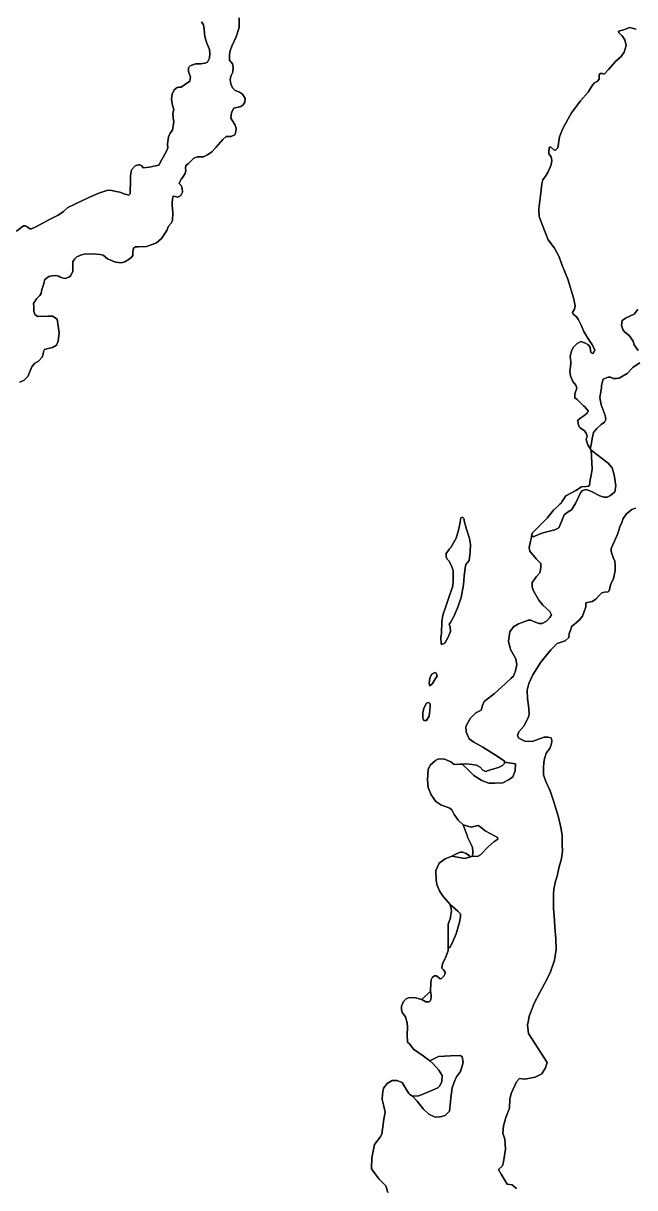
# Model space of a CAD drawing. Header units: inches. Extents: x 288635 to 1232953, y 676945 to 1655780.
# Drawn here: x 391863 to 425495, y 1004372 to 1068405 of the extents above; entities that cross this region are included whole.
import ezdxf

# ---------------------------------------------------------------- set-up
doc = ezdxf.new("R2010")
doc.units = ezdxf.units.IN
doc.header["$MEASUREMENT"] = 0
doc.layers.add('Images', color=7, linetype='Continuous')
picture_1 = doc.add_image_def('image11.jpg', size_in_pixel=(2580, 3737))

msp = doc.modelspace()

# ---------------------------------------------------------------- linework, layer by layer
at = {"color": 1}
for points in [[(401667.4768, 1068483.7308), (401784.317, 1068316.0904), (401814.7971, 1068072.25), (401850.3572, 1067660.7691), (401951.9574, 1067305.1684), (402104.3577, 1066964.8077), (402119.5977, 1066746.3673), (402109.4377, 1066482.2068), (401992.5975, 1066268.8464), (401845.2772, 1066207.8862), (401631.9167, 1066177.4062), (401332.1961, 1066182.4862), (401047.7156, 1066065.6459), (400946.1154, 1065969.1258), (400946.1154, 1065745.6053), (401068.0356, 1065440.8047), (401022.3155, 1065227.4443), (400737.8349, 1065019.1639), (400554.9546, 1064887.0836), (400417.7943, 1064892.1636), (400331.4341, 1064882.0036), (400168.8738, 1064739.7633), (400052.0336, 1064516.2429), (400011.3935, 1064241.9223), (400077.4336, 1063876.1616), (400138.3937, 1063672.9612), (400082.5136, 1063459.6007), (400112.9937, 1063195.4402), (400143.4738, 1063002.3998), (400107.9137, 1062763.6393), (400077.4336, 1062529.9589), (399935.1933, 1062357.2385), (399858.9932, 1062159.1181), (399803.1131, 1061757.7973), (399813.2731, 1061554.5969), (399716.7529, 1061341.2365), (399477.9924, 1060919.5957), (399310.3521, 1060599.555), (399142.7118, 1060558.9149), (398802.3511, 1060497.9548), (398456.9104, 1060457.3147), (398365.4702, 1060589.395), (398279.11, 1060614.795), (398202.9099, 1060624.9551), (398009.8695, 1060563.9949), (397821.9091, 1060340.4745), (397755.869, 1060025.5139), (397766.029, 1059598.793), (397740.6289, 1059243.1923), (397749.7586, 1059024.0814), (397669.5088, 1058953.6317), (397420.5883, 1059024.7519), (397181.8278, 1059121.2721), (396963.3874, 1059161.9121), (396739.8669, 1059207.6322), (396511.2665, 1059222.8723), (396013.4255, 1059060.3119), (395469.8644, 1058816.4715), (394316.7021, 1058283.0704), (394067.7816, 1058049.3899), (393773.141, 1057851.2695), (393300.7001, 1057612.509), (392873.9792, 1057373.7486), (392548.8586, 1057206.1082), (392310.0981, 1057104.508), (392238.9779, 1057104.508), (392066.2576, 1057211.1882), (391995.1375, 1057267.0684), (391883.3772, 1057272.1484), (391492.2165, 1056967.3478)], [(391492.2165, 1056967.3478), (391883.3772, 1057272.1484), (391995.1375, 1057267.0684), (392066.2576, 1057211.1882), (392238.9779, 1057104.508), (392310.0981, 1057104.508), (392548.8586, 1057206.1082), (392873.9792, 1057373.7486), (393300.7001, 1057612.509), (393773.141, 1057851.2695), (394067.7816, 1058049.3899), (394316.7021, 1058283.0704), (395469.8644, 1058816.4715), (396013.4255, 1059060.3119), (396511.2665, 1059222.8723), (396739.8669, 1059207.6322), (396963.3874, 1059161.9121), (397181.8278, 1059121.2721), (397420.5883, 1059024.7519), (397669.5088, 1058953.6317), (397749.7586, 1059024.0814), (397740.6289, 1059243.1923), (397766.029, 1059598.793), (397755.869, 1060025.5139), (397821.9091, 1060340.4745), (398009.8695, 1060563.9949), (398202.9099, 1060624.9551), (398279.11, 1060614.795), (398365.4702, 1060589.395), (398456.9104, 1060457.3147), (398802.3511, 1060497.9548), (399142.7118, 1060558.9149), (399310.3521, 1060599.555), (399477.9924, 1060919.5957), (399716.7529, 1061341.2365), (399813.2731, 1061554.5969), (399803.1131, 1061757.7973), (399858.9932, 1062159.1181), (399935.1933, 1062357.2385), (400077.4336, 1062529.9589), (400107.9137, 1062763.6393), (400143.4738, 1063002.3998), (400112.9937, 1063195.4402), (400082.5136, 1063459.6007), (400138.3937, 1063672.9612), (400077.4336, 1063876.1616), (400011.3935, 1064241.9223), (400052.0336, 1064516.2429), (400168.8738, 1064739.7633), (400331.4341, 1064882.0036), (400417.7943, 1064892.1636), (400554.9546, 1064887.0836), (400737.8349, 1065019.1639), (401022.3155, 1065227.4443), (401068.0356, 1065440.8047), (400946.1154, 1065745.6053), (400946.1154, 1065969.1258), (401047.7156, 1066065.6459), (401332.1961, 1066182.4862), (401631.9167, 1066177.4062), (401845.2772, 1066207.8862), (401992.5975, 1066268.8464), (402109.4377, 1066482.2068), (402119.5977, 1066746.3673), (402104.3577, 1066964.8077), (401951.9574, 1067305.1684), (401850.3572, 1067660.7691), (401814.7971, 1068072.25), (401784.317, 1068316.0904), (401667.4768, 1068483.7308)], [(391680.0448, 1048662.8027), (391908.6452, 1048784.723), (392119.4656, 1048976.07), (392212.5992, 1049208.9038), (392331.1327, 1049509.4711), (392504.6997, 1049721.1382), (392690.9668, 1049831.205), (392906.8672, 1050051.3388), (392957.6673, 1050216.4391), (392978.834, 1050364.6061), (393029.6341, 1050470.4397), (393165.1011, 1050495.8397), (393478.3684, 1050584.7399), (393698.5021, 1050711.7401), (393783.169, 1050923.4072), (393829.7357, 1051384.8415), (393787.4023, 1051770.0756), (393728.1355, 1052142.6097), (393469.9017, 1052299.2433), (393249.7679, 1052307.71), (392654.3484, 1052278.6058), (392512.1081, 1052370.046), (392451.148, 1052563.0863), (392451.148, 1052812.0068), (392430.8279, 1053005.0472), (392583.2282, 1053253.9677), (392766.1086, 1053431.7681), (392847.3888, 1053548.6083), (392867.7088, 1053665.4485), (392882.9488, 1053767.0488), (392969.309, 1054015.9692), (393050.5892, 1054310.6098), (393263.9496, 1054473.1702), (393431.5899, 1054518.8903), (393634.7903, 1054539.2103), (393812.5907, 1054498.5702), (393893.8709, 1054452.8501), (394005.6311, 1054402.05), (394163.1114, 1054371.57), (394361.2318, 1054437.6101), (394472.992, 1054534.1303), (394584.7522, 1054777.9708), (394594.9123, 1055082.7714), (394594.9123, 1055301.2118), (394696.5125, 1055448.5321), (394808.2727, 1055560.2923), (395067.3532, 1055677.1326), (395214.6735, 1055712.6926), (395707.4345, 1055722.8527), (396088.4352, 1055687.2926), (396256.0756, 1055656.8125), (396494.8361, 1055458.6921), (396941.877, 1055265.6517), (397241.5976, 1055230.0917), (397449.878, 1055280.8918), (397678.4784, 1055433.2921), (397830.8787, 1055555.2123), (397886.7588, 1055636.4925), (397886.7588, 1055814.2928), (397932.4789, 1056037.8133), (398039.1591, 1056114.0134), (398181.3994, 1056114.0134), (398643.6804, 1056139.4135), (398948.481, 1056246.0937), (399197.4015, 1056327.3739), (399456.482, 1056571.2144), (399619.0423, 1056784.5748), (399756.2026, 1057013.1752), (399852.7228, 1057241.7757), (399994.9631, 1057419.5761), (400076.2432, 1057556.7363), (400086.4032, 1057998.6972), (400061.0032, 1058400.018), (400061.0032, 1058557.4983), (400081.3232, 1058867.379), (400152.4434, 1058902.939), (400365.8038, 1058841.9789), (400533.4441, 1058933.4191), (400614.7243, 1059111.2194), (400604.5643, 1059339.8199), (400553.7642, 1059476.9802), (400442.004, 1059593.8204), (400477.564, 1059695.4206), (400538.5241, 1059827.5009), (400640.1243, 1059949.4211), (400767.1246, 1060147.5415), (400797.6047, 1060305.0218), (400782.3646, 1060426.9421), (400812.8447, 1060589.5024), (400942.7712, 1060698.2567), (400981.4375, 1060738.4102), (401250.6781, 1060982.2507), (401443.7185, 1061068.6109), (401784.0791, 1061068.6109), (401997.4396, 1061180.3711), (402231.12, 1061327.6914), (402459.7205, 1061571.5319), (402840.7212, 1062013.4927), (403018.5216, 1062186.2131), (403292.8422, 1062181.1331), (403490.9625, 1062267.4933), (403562.0827, 1062430.0536), (403567.1627, 1062638.334), (403506.2026, 1062846.6144), (403369.0423, 1063039.6548), (403287.7621, 1063186.9751), (403318.2422, 1063501.9357), (403440.1624, 1063735.6162), (403831.3232, 1063821.9764), (403953.2435, 1063913.4165), (404054.8437, 1064070.8969), (404075.1637, 1064263.9372), (403927.8434, 1064502.6977), (403760.2031, 1064609.3779), (403516.3626, 1064705.8981), (403369.0423, 1064858.2984), (403282.6821, 1065071.6589), (403247.1221, 1065295.1793), (403277.6021, 1065498.3797), (403384.2823, 1065711.7401), (403409.6824, 1065996.2207), (403363.9623, 1066168.9411), (403211.562, 1066382.3015), (403201.402, 1066468.6617), (403206.482, 1066682.0221), (403242.0421, 1066885.2225), (403333.4822, 1067139.223), (403567.1627, 1067662.464), (403729.723, 1068170.4651), (403739.883, 1068698.7861)], [(403739.883, 1068698.7861), (403729.723, 1068170.4651), (403567.1627, 1067662.464), (403333.4822, 1067139.223), (403242.0421, 1066885.2225), (403206.482, 1066682.0221), (403201.402, 1066468.6617), (403211.562, 1066382.3015), (403363.9623, 1066168.9411), (403409.6824, 1065996.2207), (403384.2823, 1065711.7401), (403277.6021, 1065498.3797), (403247.1221, 1065295.1793), (403282.6821, 1065071.6589), (403369.0423, 1064858.2984), (403516.3626, 1064705.8981), (403760.2031, 1064609.3779), (403927.8434, 1064502.6977), (404075.1637, 1064263.9372), (404054.8437, 1064070.8969), (403953.2435, 1063913.4165), (403831.3232, 1063821.9764), (403440.1624, 1063735.6162), (403318.2422, 1063501.9357), (403287.7621, 1063186.9751), (403369.0423, 1063039.6548), (403506.2026, 1062846.6144), (403567.1627, 1062638.334), (403562.0827, 1062430.0536), (403490.9625, 1062267.4933), (403292.8422, 1062181.1331), (403018.5216, 1062186.2131), (402840.7212, 1062013.4927), (402459.7205, 1061571.5319), (402231.12, 1061327.6914), (401997.4396, 1061180.3711), (401784.0791, 1061068.6109), (401443.7185, 1061068.6109), (401250.6781, 1060982.2507), (400981.4375, 1060738.4102), (400942.7712, 1060698.2567), (400812.8447, 1060589.5024), (400782.3646, 1060426.9421), (400797.6047, 1060305.0218), (400767.1246, 1060147.5415), (400640.1243, 1059949.4211), (400538.5241, 1059827.5009), (400477.564, 1059695.4206), (400442.004, 1059593.8204), (400553.7642, 1059476.9802), (400604.5643, 1059339.8199), (400614.7243, 1059111.2194), (400533.4441, 1058933.4191), (400365.8038, 1058841.9789), (400152.4434, 1058902.939), (400081.3232, 1058867.379), (400061.0032, 1058557.4983), (400061.0032, 1058400.018), (400086.4032, 1057998.6972), (400076.2432, 1057556.7363), (399994.9631, 1057419.5761), (399852.7228, 1057241.7757), (399756.2026, 1057013.1752), (399619.0423, 1056784.5748), (399456.482, 1056571.2144), (399197.4015, 1056327.3739), (398948.481, 1056246.0937), (398643.6804, 1056139.4135), (398181.3994, 1056114.0134), (398039.1591, 1056114.0134), (397932.4789, 1056037.8133), (397886.7588, 1055814.2928), (397886.7588, 1055636.4925), (397830.8787, 1055555.2123), (397678.4784, 1055433.2921), (397449.878, 1055280.8918), (397241.5976, 1055230.0917), (396941.877, 1055265.6517), (396494.8361, 1055458.6921), (396256.0756, 1055656.8125), (396088.4352, 1055687.2926), (395707.4345, 1055722.8527), (395214.6735, 1055712.6926), (395067.3532, 1055677.1326), (394808.2727, 1055560.2923), (394696.5125, 1055448.5321), (394594.9123, 1055301.2118), (394594.9123, 1055082.7714), (394584.7522, 1054777.9708), (394472.992, 1054534.1303), (394361.2318, 1054437.6101), (394163.1114, 1054371.57), (394005.6311, 1054402.05), (393893.8709, 1054452.8501), (393812.5907, 1054498.5702), (393634.7903, 1054539.2103), (393431.5899, 1054518.8903), (393263.9496, 1054473.1702), (393050.5892, 1054310.6098), (392969.309, 1054015.9692), (392882.9488, 1053767.0488), (392867.7088, 1053665.4485), (392847.3888, 1053548.6083), (392766.1086, 1053431.7681), (392583.2282, 1053253.9677), (392430.8279, 1053005.0472), (392451.148, 1052812.0068), (392451.148, 1052563.0863), (392512.1081, 1052370.046), (392654.3484, 1052278.6058), (393249.7679, 1052307.71), (393469.9017, 1052299.2433), (393728.1355, 1052142.6097), (393787.4023, 1051770.0756), (393829.7357, 1051384.8415), (393783.169, 1050923.4072), (393698.5021, 1050711.7401), (393478.3684, 1050584.7399), (393165.1011, 1050495.8397), (393029.6341, 1050470.4397), (392978.834, 1050364.6061), (392957.6673, 1050216.4391), (392906.8672, 1050051.3388), (392690.9668, 1049831.205), (392504.6997, 1049721.1382), (392331.1327, 1049509.4711), (392212.5992, 1049208.9038), (392119.4656, 1048976.07), (391908.6452, 1048784.723), (391680.0448, 1048662.8027)], [(425568.1504, 1068086.5653), (425203.0247, 1068165.9404), (424896.1074, 1068044.2318), (424599.7735, 1067970.1484), (424626.2319, 1067874.8982), (424811.4406, 1067710.8562), (424943.7325, 1067499.1891), (425028.3994, 1067186.9801), (424906.6908, 1066811.271), (424747.9405, 1066583.7289), (424462.1899, 1066324.4367), (424049.4391, 1065864.0608), (423816.6053, 1065599.477), (423721.3551, 1065652.3937), (423599.6465, 1065647.1021), (423536.1464, 1065578.3102), (423536.1464, 1065329.6014), (423430.3128, 1065202.6012), (423287.4375, 1065123.226), (423171.0206, 1064996.2258), (423049.3121, 1064805.7254), (422927.6035, 1064625.8083), (422504.2693, 1064145.324), (422015.3183, 1063472.2227), (421539.0674, 1062627.671), (421361.267, 1062170.4701), (421272.3669, 1061560.8689), (421145.3666, 1061433.8686), (421050.1164, 1061440.2186), (420865.966, 1061611.669), (420783.4159, 1061579.9189), (420777.0659, 1061344.9684), (420777.0659, 1061224.3182), (420904.0661, 1061059.2179), (420929.4662, 1060868.7175), (420897.7161, 1060621.067), (420719.9157, 1060201.9662), (420592.9155, 1060005.1158), (420434.1652, 1059789.2153), (420383.3651, 1059573.3149), (420338.915, 1059078.0139), (420224.6148, 1058195.3621), (420243.6648, 1057776.2613), (420396.0651, 1057338.1104), (420726.2658, 1056506.2588), (421081.8665, 1056036.3578), (421335.867, 1055553.7569), (421494.6173, 1055141.006), (421818.4679, 1054328.2044), (422135.9686, 1053305.8524), (422218.5187, 1052861.3515), (422186.7687, 1052677.2011), (422066.1184, 1052505.7508), (422110.5685, 1052416.8506), (422288.3689, 1052270.8003), (422383.6191, 1052137.45), (422555.0694, 1051800.8994), (422694.7697, 1051464.3487), (422872.5701, 1051140.498), (423132.9206, 1050759.4973), (423298.0209, 1050454.6967), (423209.1207, 1050245.1462), (423094.8205, 1050283.2463), (423069.4204, 1050391.1965), (423050.3704, 1050594.3969), (422910.6701, 1050746.7973), (422783.6699, 1050810.2974), (422536.0194, 1050899.1976), (422332.819, 1050791.2473), (422135.9686, 1050600.747), (422021.6683, 1050391.1965), (421945.4682, 1050080.0459), (421977.2183, 1049781.5953), (421977.2183, 1049673.6451), (421932.7682, 1049260.8943), (421958.1682, 1049013.2438), (422097.8685, 1048702.0932), (422250.2688, 1048498.8928), (422307.4189, 1048346.4925), (422205.8187, 1048028.9918), (422205.8187, 1047800.3914), (422320.1189, 1047717.8412), (422672.7805, 1047368.867), (422740.0734, 1047336.3017), (422930.5738, 1047098.1762), (422877.657, 1046971.176), (422692.4483, 1046823.009), (422523.1146, 1046711.8838), (422374.9477, 1046574.3002), (422385.531, 1046378.5081), (422433.1561, 1046219.7578), (422496.6563, 1046150.966), (422740.0734, 1045992.2157), (422840.6153, 1045822.882), (422872.3653, 1045664.1317), (422830.0319, 1045558.2982), (422861.782, 1045362.5061), (422918.7413, 1045232.3135), (423044.1413, 1045030.7586), (423105.1991, 1044939.1719), (423152.8242, 1043886.1282), (423118.7522, 1043674.8811), (423099.9075, 1043558.0442), (423077.5937, 1043456.3923), (423046.582, 1043292.6319), (423033.3012, 1043179.7447), (423009.949, 1042981.2513), (422957.0322, 1042949.5013), (422829.7066, 1042937.9263), (422570.7397, 1042907.1679), (422253.8506, 1042714.0083), (422025.697, 1042584.3756), (421713.488, 1042420.3336), (421490.1964, 1042085.3961), (421448.9042, 1042023.4578), (421397.9858, 1041974.4978), (421209.2561, 1041793.027), (421036.1533, 1041626.582), (420738.0978, 1041260.7866), (420686.9026, 1041197.9561), (420584.8923, 1041102.0359), (420396.0803, 1040924.4962), (420214.0574, 1040739.7051), (419856.1093, 1040361.8711), (419822.5904, 1040185.8969), (419813.7759, 1040139.6207), (419771.4425, 1039922.6619), (419686.7756, 1039583.9946), (419723.8174, 1039372.3275), (420078.3598, 1038954.285), (420321.7769, 1038705.5761), (420327.0686, 1038478.034), (420284.7352, 1038186.9918), (420094.2348, 1037980.6163), (419856.1093, 1037657.824), (419861.401, 1037393.2402), (419951.3595, 1037155.1147), (420215.9434, 1036684.1554), (420438.1938, 1036414.2799), (420819.1946, 1036065.0292), (420919.7364, 1035879.8205), (420824.4862, 1035736.9452), (420639.2775, 1035535.8615), (420395.8604, 1035403.5695), (420242.4018, 1035403.5695), (420025.443, 1035467.0697), (419782.0258, 1035578.1949), (419628.5672, 1035578.1949), (419512.1503, 1035525.2781), (419104.6911, 1035371.8195), (418829.5239, 1035218.3608), (418628.4402, 1034932.6102), (418554.3567, 1034424.6092), (418670.7736, 1033969.525), (418961.8159, 1033450.9406), (419004.1493, 1033138.7317), (418940.6491, 1032800.0643), (418834.8156, 1032509.0221), (418686.6486, 1032376.7301), (418395.6064, 1032090.9796), (418173.3559, 1031905.7709), (417787.0635, 1031540.6451), (417220.854, 1031101.4359), (417120.3122, 1030884.4772), (417056.812, 1030625.185), (416755.1864, 1030482.3097), (416448.2692, 1030175.3924), (416210.1437, 1029736.1832), (416231.3104, 1029450.4326), (416395.3524, 1029064.1402), (416649.3529, 1028873.6398), (417141.4789, 1028593.1809), (417935.2305, 1028095.7632), (418337.3979, 1027825.8877), (418337.3979, 1027774.0531), (418337.3979, 1027704.1791), (418226.2727, 1027598.3456), (417993.4389, 1027471.3453), (417617.7298, 1027376.0951), (417289.6458, 1027259.6782), (417146.7706, 1027333.7617), (416993.3119, 1027497.8037), (416797.5199, 1027608.9289), (416548.811, 1027651.2624), (416199.5603, 1027677.7207), (416052.2528, 1027667.5616), (415892.6431, 1027656.554), (415564.5591, 1027640.679), (415384.642, 1027783.5543), (415003.6413, 1027952.888), (414659.6823, 1027931.7212), (414532.682, 1027873.5128), (414236.3481, 1027608.9289), (414135.8062, 1027365.5118), (414088.1811, 1026794.0106), (414130.5145, 1026381.2598), (414294.5565, 1025979.0923), (414559.1404, 1025619.2583), (414829.0159, 1025423.4662), (415321.1419, 1025238.2575), (415426.9755, 1025158.8824), (415559.2674, 1024889.0068), (415792.1012, 1024587.3812), (416067.2684, 1024322.7974), (416270.6232, 1023739.847), (416305.3939, 1023640.171), (416511.5658, 1023207.6142), (416575.2694, 1023073.9615), (416587.6456, 1022859.4399), (416591.1444, 1022798.7943), (416569.9777, 1022603.0023), (416464.1442, 1022565.9605), (416400.6441, 1022629.4606), (416226.0187, 1022756.4609), (416014.3516, 1022819.961), (415903.2264, 1022819.961), (415770.9345, 1022772.3359), (415622.7675, 1022687.6691), (415429.381, 1022608.4727), (415067.1414, 1022460.127), (414733.7657, 1022222.0015), (414553.8487, 1021809.2507), (414569.7237, 1021311.833), (414617.3488, 1021041.9575), (414749.6408, 1020697.9984), (414897.8077, 1020454.5813), (415347.6003, 1019946.5803), (415411.1004, 1019597.3296), (415365.7334, 1019275.2236), (415358.1836, 1019221.6205), (415225.8917, 1018856.4948), (415226.4373, 1018457.4291), (415231.1834, 1017978.0763), (415232.2186, 1017869.38), (415235.524, 1017522.3177), (415236.4751, 1017422.4502), (415130.6415, 1017099.6579), (414913.6828, 1016676.3237), (414892.5161, 1016448.7816), (414977.1829, 1016348.2397), (415067.1414, 1016226.5312), (415072.4331, 1016157.7394), (414987.7662, 1016009.5724), (414866.0577, 1015882.5721), (414786.6825, 1015861.4054), (414590.8904, 1016020.1558), (414490.3486, 1016014.8641), (414379.2234, 1015946.0723), (414305.1399, 1015808.4887), (414278.6815, 1015617.9883), (414268.0981, 1015173.4874), (413786.5555, 1014713.1115), (413432.0131, 1014808.3617), (413103.9291, 1014840.1117), (412918.7204, 1014766.0282), (412781.1368, 1014607.2779), (412670.0116, 1014353.2774), (412675.3033, 1014173.3604), (412701.7617, 1014004.0267), (412886.9704, 1013765.9012), (412976.9289, 1013443.1089), (412998.0956, 1013199.6918), (412987.5122, 1012760.4826), (412998.0956, 1012384.7735), (413130.3875, 1012257.7732), (413326.1796, 1011993.1894), (413865.9307, 1011628.0636), (414216.1724, 1011348.5438), (414416.2651, 1011188.8544), (414723.1824, 1010829.0204), (414903.0994, 1010537.9781), (414887.2244, 1010215.1858), (414781.3908, 1009982.352), (414664.9739, 1009860.6434), (414246.9314, 1009675.4347), (413611.9302, 1009432.0176), (413278.5545, 1009410.8509), (413130.3875, 1009495.5177), (413061.5957, 1009548.4345), (412924.0121, 1009797.1433), (412701.7617, 1010162.269), (412416.0111, 1010268.1026), (412156.7189, 1010268.1026), (411876.26, 1010104.0606), (411685.7596, 1009850.0601), (411616.9678, 1009511.3927), (411606.3845, 1009230.9338), (411696.343, 1008849.9331), (411770.4265, 1008532.4324), (411687.5235, 1008139.0844), (411581.69, 1007313.5828), (411486.4398, 1007144.2491), (411179.5225, 1006752.665), (411041.8158, 1006006.1968), (411014.9934, 1005402.6916), (411417.3302, 1004852.8313), (411806.2558, 1004477.317), (411913.5456, 1004101.8026)], [(425781.5271, 1049725.6623), (425417.4597, 1049497.0618), (425078.7924, 1049141.4611), (424646.9571, 1048884.631), (424498.7564, 1048875.9133), (424315.6851, 1048867.1956), (424167.4844, 1048945.6547), (424028.0015, 1048936.9371), (423756.6528, 1048834.2174), (423708.4503, 1048627.471), (423660.8253, 1048495.179), (423660.8253, 1048362.8871), (423613.2002, 1048050.6782), (423570.8667, 1047828.4277), (423644.9502, 1047426.2602), (423861.909, 1046833.5924), (423904.2424, 1046616.6336), (423835.4506, 1046463.175), (423655.5336, 1046341.4664), (423406.8247, 1046129.7993), (423232.1994, 1045907.5489), (423158.1159, 1045568.8815), (423094.6158, 1045203.7558), (423044.1413, 1045030.7586), (422918.7413, 1045232.3135), (422861.782, 1045362.5061), (422830.0319, 1045558.2982), (422872.3653, 1045664.1317), (422840.6153, 1045822.882), (422740.0734, 1045992.2157), (422496.6563, 1046150.966), (422433.1561, 1046219.7578), (422385.531, 1046378.5081), (422374.9477, 1046574.3002), (422523.1146, 1046711.8838), (422692.4483, 1046823.009), (422877.657, 1046971.176), (422930.5738, 1047098.1762), (422740.0734, 1047336.3017), (422672.7805, 1047368.867), (422320.1189, 1047717.8412), (422205.8187, 1047800.3914), (422205.8187, 1048028.9918), (422307.4189, 1048346.4925), (422250.2688, 1048498.8928), (422097.8685, 1048702.0932), (421958.1682, 1049013.2438), (421932.7682, 1049260.8943), (421977.2183, 1049673.6451), (421977.2183, 1049781.5953), (421945.4682, 1050080.0459), (422021.6683, 1050391.1965), (422135.9686, 1050600.747), (422332.819, 1050791.2473), (422536.0194, 1050899.1976), (422783.6699, 1050810.2974), (422910.6701, 1050746.7973), (423050.3704, 1050594.3969), (423069.4204, 1050391.1965), (423094.8205, 1050283.2463), (423209.1207, 1050245.1462), (423298.0209, 1050454.6967), (423132.9206, 1050759.4973), (422872.5701, 1051140.498), (422694.7697, 1051464.3487), (422555.0694, 1051800.8994), (422383.6191, 1052137.45), (422288.3689, 1052270.8003), (422110.5685, 1052416.8506), (422066.1184, 1052505.7508), (422186.7687, 1052677.2011), (422218.5187, 1052861.3515), (422135.9686, 1053305.8524), (421818.4679, 1054328.2044), (421494.6173, 1055141.006), (421335.867, 1055553.7569), (421081.8665, 1056036.3578), (420726.2658, 1056506.2588), (420396.0651, 1057338.1104), (420243.6648, 1057776.2613), (420224.6148, 1058195.3621), (420338.915, 1059078.0139), (420383.3651, 1059573.3149), (420434.1652, 1059789.2153), (420592.9155, 1060005.1158), (420719.9157, 1060201.9662), (420897.7161, 1060621.067), (420929.4662, 1060868.7175), (420904.0661, 1061059.2179), (420777.0659, 1061224.3182), (420777.0659, 1061344.9684), (420783.4159, 1061579.9189), (420865.966, 1061611.669), (421050.1164, 1061440.2186), (421145.3666, 1061433.8686), (421272.3669, 1061560.8689), (421361.267, 1062170.4701), (421539.0674, 1062627.671), (422015.3183, 1063472.2227), (422504.2693, 1064145.324), (422927.6035, 1064625.8083), (423049.3121, 1064805.7254), (423171.0206, 1064996.2258), (423287.4375, 1065123.226), (423430.3128, 1065202.6012), (423536.1464, 1065329.6014), (423536.1464, 1065578.3102), (423599.6465, 1065647.1021), (423721.3551, 1065652.3937), (423816.6053, 1065599.477), (424049.4391, 1065864.0608), (424462.1899, 1066324.4367), (424747.9405, 1066583.7289), (424906.6908, 1066811.271), (425028.3994, 1067186.9801), (424943.7325, 1067499.1891), (424811.4406, 1067710.8562), (424626.2319, 1067874.8982), (424599.7735, 1067970.1484), (424896.1074, 1068044.2318), (425203.0247, 1068165.9404), (425568.1504, 1068086.5653)], [(425662.9935, 1052663.6015), (425459.7931, 1052401.1343), (425019.5256, 1052214.8673), (424799.3918, 1052062.467), (424765.5251, 1051808.4665), (424833.2585, 1051562.9326), (424934.8587, 1051435.9324), (425188.8592, 1051241.1987), (425400.5263, 1050919.4647), (425468.2598, 1050716.2643), (425688.3936, 1050402.997)], [(425688.3936, 1050402.997), (425468.2598, 1050716.2643), (425400.5263, 1050919.4647), (425188.8592, 1051241.1987), (424934.8587, 1051435.9324), (424833.2585, 1051562.9326), (424765.5251, 1051808.4665), (424799.3918, 1052062.467), (425019.5256, 1052214.8673), (425459.7931, 1052401.1343), (425662.9935, 1052663.6015)], [(411913.5456, 1004101.8026), (411806.2558, 1004477.317), (411417.3302, 1004852.8313), (411014.9934, 1005402.6916), (411041.8158, 1006006.1968), (411179.5225, 1006752.665), (411486.4398, 1007144.2491), (411581.69, 1007313.5828), (411687.5235, 1008139.0844), (411770.4265, 1008532.4324), (411696.343, 1008849.9331), (411606.3845, 1009230.9338), (411616.9678, 1009511.3927), (411685.7596, 1009850.0601), (411876.26, 1010104.0606), (412156.7189, 1010268.1026), (412416.0111, 1010268.1026), (412701.7617, 1010162.269), (412924.0121, 1009797.1433), (413061.5957, 1009548.4345), (413130.3875, 1009495.5177), (413278.5545, 1009410.8509), (413530.8925, 1009124.2139), (413861.0932, 1008702.5731), (414176.0538, 1008418.0925), (414486.4582, 1008277.7728), (414546.8946, 1008250.4522), (414761.0634, 1008269.3495), (414892.3353, 1008280.9323), (415059.9756, 1008352.0524), (415313.9761, 1008585.7329), (415362.3588, 1009093.2784), (415374.9362, 1009307.0943), (415446.0564, 1009855.7354), (415562.8966, 1010175.776), (415694.9769, 1010465.3366), (415913.4173, 1010759.9772), (416060.7376, 1011252.7382), (416004.8575, 1011572.7788), (415908.3373, 1011643.899), (415359.6962, 1011623.5789), (414699.2949, 1011588.0189), (414216.1724, 1011348.5438), (413865.9307, 1011628.0636), (413326.1796, 1011993.1894), (413130.3875, 1012257.7732), (412998.0956, 1012384.7735), (412987.5122, 1012760.4826), (412998.0956, 1013199.6918), (412976.9289, 1013443.1089), (412886.9704, 1013765.9012), (412701.7617, 1014004.0267), (412675.3033, 1014173.3604), (412670.0116, 1014353.2774), (412781.1368, 1014607.2779), (412918.7204, 1014766.0282), (413103.9291, 1014840.1117), (413432.0131, 1014808.3617), (413786.5555, 1014713.1115), (414003.3335, 1014590.3049), (414186.2138, 1014595.3849), (414267.494, 1014661.425), (414297.9741, 1014808.7453), (414297.9741, 1014961.1456), (414268.0981, 1015173.4874), (414278.6815, 1015617.9883), (414305.1399, 1015808.4887), (414379.2234, 1015946.0723), (414490.3486, 1016014.8641), (414590.8904, 1016020.1558), (414786.6825, 1015861.4054), (414866.0577, 1015882.5721), (414987.7662, 1016009.5724), (415072.4331, 1016157.7394), (415067.1414, 1016226.5312), (414977.1829, 1016348.2397), (414892.5161, 1016448.7816), (414913.6828, 1016676.3237), (415130.6415, 1017099.6579), (415236.4751, 1017422.4502), (415235.524, 1017522.3177), (415361.2202, 1017627.897), (415496.6871, 1017915.7642), (415674.4875, 1018339.0984), (415860.7545, 1018982.5663), (415920.0213, 1019261.9669), (415918.9314, 1019307.745), (415915.788, 1019439.7672), (415760.4346, 1019578.3396), (415347.6003, 1019946.5803), (414897.8077, 1020454.5813), (414749.6408, 1020697.9984), (414617.3488, 1021041.9575), (414569.7237, 1021311.833), (414553.8487, 1021809.2507), (414733.7657, 1022222.0015), (415067.1414, 1022460.127), (415429.381, 1022608.4727), (416149.5743, 1022484.9158), (416464.1442, 1022565.9605), (416569.9777, 1022603.0023), (416840.4556, 1022591.596), (417008.096, 1022677.9562), (417434.8168, 1023119.9171), (417749.7775, 1023389.1576), (417958.0579, 1023536.4779), (417952.9779, 1023638.0781), (417546.5771, 1023846.3586), (417272.2565, 1023988.5988), (417053.8161, 1024186.7192), (416881.0957, 1024283.2394), (416500.095, 1024207.0393), (416067.2684, 1024322.7974), (415792.1012, 1024587.3812), (415559.2674, 1024889.0068), (415426.9755, 1025158.8824), (415321.1419, 1025238.2575), (414829.0159, 1025423.4662), (414559.1404, 1025619.2583), (414294.5565, 1025979.0923), (414130.5145, 1026381.2598), (414088.1811, 1026794.0106), (414135.8062, 1027365.5118), (414236.3481, 1027608.9289), (414532.682, 1027873.5128), (414659.6823, 1027931.7212), (415003.6413, 1027952.888), (415384.642, 1027783.5543), (415564.5591, 1027640.679), (415892.6431, 1027656.554), (416052.2528, 1027667.5616), (416073.3741, 1027592.0194), (416255.4078, 1027418.4524), (416644.8753, 1027041.6849), (417076.6761, 1026766.5177), (417478.8436, 1026622.5841), (417809.0443, 1026609.8841), (418249.3118, 1026639.5175), (418583.7458, 1026817.3178), (418791.1795, 1026969.7181), (418922.4131, 1027291.4521), (418943.5799, 1027680.9196), (418337.3979, 1027774.0531), (418337.3979, 1027825.8877), (417935.2305, 1028095.7632), (417141.4789, 1028593.1809), (416649.3529, 1028873.6398), (416395.3524, 1029064.1402), (416231.3104, 1029450.4326), (416210.1437, 1029736.1832), (416448.2692, 1030175.3924), (416755.1864, 1030482.3097), (417056.812, 1030625.185), (417120.3122, 1030884.4772), (417220.854, 1031101.4359), (417787.0635, 1031540.6451), (418173.3559, 1031905.7709), (418395.6064, 1032090.9796), (418686.6486, 1032376.7301), (418834.8156, 1032509.0221), (418940.6491, 1032800.0643), (419004.1493, 1033138.7317), (418961.8159, 1033450.9406), (418670.7736, 1033969.525), (418554.3567, 1034424.6092), (418628.4402, 1034932.6102), (418829.5239, 1035218.3608), (419104.6911, 1035371.8195), (419512.1503, 1035525.2781), (419628.5672, 1035578.1949), (419782.0258, 1035578.1949), (420025.443, 1035467.0697), (420242.4018, 1035403.5695), (420395.8604, 1035403.5695), (420639.2775, 1035535.8615), (420824.4862, 1035736.9452), (420919.7364, 1035879.8205), (420819.1946, 1036065.0292), (420438.1938, 1036414.2799), (420215.9434, 1036684.1554), (419951.3595, 1037155.1147), (419861.401, 1037393.2402), (419856.1093, 1037657.824), (420094.2348, 1037980.6163), (420284.7352, 1038186.9918), (420327.0686, 1038478.034), (420321.7769, 1038705.5761), (420078.3598, 1038954.285), (419723.8174, 1039372.3275), (419686.7756, 1039583.9946), (419771.4425, 1039922.6619), (419813.7759, 1040139.6207), (419822.5904, 1040185.8969), (419971.4352, 1040190.4446), (420332.116, 1040353.0049), (420586.1165, 1040413.965), (421099.1975, 1040546.0453), (421312.5579, 1040652.7255), (421459.554, 1041004.2128), (421615.7559, 1041377.7127), (421830.719, 1041541.7273), (422008.5193, 1041648.4075), (422242.1998, 1041998.9282), (422516.5203, 1042593.2894), (422628.2806, 1042705.0496), (422816.2409, 1042771.0897), (423126.1216, 1042664.4095), (423578.2425, 1042420.569), (423801.7629, 1042344.3689), (423984.6433, 1042339.2889), (424131.9636, 1042425.649), (424274.2038, 1042532.3293), (424401.2041, 1042644.0895), (424446.9242, 1042969.2101), (424355.484, 1043573.7313), (424248.8038, 1043964.8921), (424030.3634, 1044218.8926), (423105.1991, 1044939.1719), (423044.1413, 1045030.7586), (423094.6158, 1045203.7558), (423158.1159, 1045568.8815), (423232.1994, 1045907.5489), (423406.8247, 1046129.7993), (423655.5336, 1046341.4664), (423835.4506, 1046463.175), (423904.2424, 1046616.6336), (423861.909, 1046833.5924), (423644.9502, 1047426.2602), (423570.8667, 1047828.4277), (423613.2002, 1048050.6782), (423660.8253, 1048362.8871), (423660.8253, 1048495.179), (423708.4503, 1048627.471), (423756.6528, 1048834.2174), (424028.0015, 1048936.9371), (424167.4844, 1048945.6547), (424315.6851, 1048867.1956), (424498.7564, 1048875.9133), (424646.9571, 1048884.631), (425078.7924, 1049141.4611), (425417.4597, 1049497.0618), (425781.5271, 1049725.6623)], [(419000.4229, 1004333.8574), (418746.4224, 1004537.0578), (418472.1019, 1004562.4578), (418157.1412, 1005111.0989), (417999.6609, 1005370.1794), (418223.1814, 1005573.3798), (418279.0615, 1005791.8203), (418385.7417, 1006497.9417), (418355.2616, 1007036.4228), (418233.3414, 1007376.7835), (418273.9815, 1007778.1043), (418406.0617, 1008225.1451), (418604.1821, 1008743.3062), (418629.5822, 1009246.2272), (418690.5423, 1009545.9478), (418985.1829, 1010186.0291), (419152.8232, 1010373.9894), (419452.5438, 1010343.5094), (420026.585, 1010445.1096), (420392.3457, 1010643.23), (420590.4661, 1010958.1906), (420676.4327, 1011263.9828), (419658.9639, 1012849.6592), (419603.0837, 1013337.3402), (419648.8038, 1013571.0206), (419689.4439, 1013799.6211), (419791.0441, 1014079.0216), (419968.8445, 1014526.0625), (420268.5651, 1015105.1837), (420542.8856, 1015628.4247), (420852.7662, 1016187.2259), (421091.5267, 1016883.1873), (421172.8069, 1017472.4684), (421152.4868, 1018082.0697), (421092.3256, 1018696.2274), (421076.4505, 1019066.6448), (421034.1171, 1019743.9795), (421034.1171, 1020130.2719), (421023.5337, 1020537.731), (421044.7005, 1020781.1482), (421139.9506, 1021220.3574), (421224.6175, 1021506.108), (421314.576, 1021940.0255), (421468.0346, 1022485.0683), (421526.2431, 1022871.3607), (421510.3681, 1023220.6114), (421510.3681, 1023755.0708), (421430.9929, 1024188.9883), (421309.2843, 1024749.9061), (421044.7005, 1025596.5745), (420843.6167, 1026189.2423), (420605.4912, 1026713.1184), (420478.491, 1027072.9524), (420478.491, 1027528.0367), (420518.7077, 1027877.2874), (420633.008, 1028270.9882), (420817.1583, 1028524.9887), (420912.4085, 1028778.9892), (420944.1586, 1028969.4896), (420906.0585, 1029102.8398), (420728.2582, 1029147.2899), (420512.3577, 1029140.9399), (420252.0072, 1029058.3897), (419858.3064, 1028912.3395), (419451.9056, 1028931.3895), (419115.3549, 1029090.1398), (419051.8548, 1029223.4901), (419121.7049, 1029445.7405), (419394.7555, 1029756.8911), (419648.756, 1030239.4921), (419680.5061, 1030417.2925), (419667.806, 1030715.7431), (419604.3059, 1031274.5442), (419585.2559, 1031731.7451), (419661.456, 1032093.6958), (419883.7065, 1032582.6468), (420334.5574, 1033274.7982), (420658.408, 1033674.849), (420880.6585, 1033947.8995), (421077.5089, 1034144.7499), (421236.2592, 1034297.1502), (421674.41, 1034443.2005), (421864.9104, 1034633.7009), (421890.3105, 1034855.9513), (421998.2607, 1035116.3019), (422023.6607, 1035236.9521), (422163.361, 1035338.5523), (422461.8116, 1035592.5528), (422614.2119, 1035795.7532), (422705.6521, 1036060.5488), (422807.2523, 1036314.5493), (422807.2523, 1036527.9097), (423162.853, 1036604.1098), (423355.8934, 1036741.2701), (423543.8538, 1036939.3905), (423686.0941, 1037091.7908), (423838.4944, 1037117.1909), (424036.6148, 1037132.4309), (424092.4949, 1037198.471), (424133.135, 1037355.9513), (424163.615, 1037528.6717), (424336.3354, 1037879.1924), (424412.5355, 1038295.7532), (424427.7756, 1038603.0938), (424392.2155, 1038826.6143), (424305.8553, 1039034.8947), (424199.1751, 1039365.0954), (424199.1751, 1039522.5757), (424382.0555, 1039918.8165), (424559.8558, 1040345.5373), (424671.616, 1040716.3781), (424783.3763, 1040950.0585), (424859.5764, 1041178.659), (425042.4568, 1041427.5795), (425326.9374, 1041666.34), (425535.2178, 1041737.4601)], [(425535.2178, 1041737.4601), (425326.9374, 1041666.34), (425042.4568, 1041427.5795), (424859.5764, 1041178.659), (424783.3763, 1040950.0585), (424671.616, 1040716.3781), (424559.8558, 1040345.5373), (424382.0555, 1039918.8165), (424199.1751, 1039522.5757), (424199.1751, 1039365.0954), (424305.8553, 1039034.8947), (424392.2155, 1038826.6143), (424427.7756, 1038603.0938), (424412.5355, 1038295.7532), (424336.3354, 1037879.1924), (424163.615, 1037528.6717), (424133.135, 1037355.9513), (424092.4949, 1037198.471), (424036.6148, 1037132.4309), (423838.4944, 1037117.1909), (423686.0941, 1037091.7908), (423543.8538, 1036939.3905), (423355.8934, 1036741.2701), (423162.853, 1036604.1098), (422807.2523, 1036527.9097), (422807.2523, 1036314.5493), (422705.6521, 1036060.5488), (422614.2119, 1035795.7532), (422461.8116, 1035592.5528), (422163.361, 1035338.5523), (422023.6607, 1035236.9521), (421998.2607, 1035116.3019), (421890.3105, 1034855.9513), (421864.9104, 1034633.7009), (421674.41, 1034443.2005), (421236.2592, 1034297.1502), (421077.5089, 1034144.7499), (420880.6585, 1033947.8995), (420658.408, 1033674.849), (420334.5574, 1033274.7982), (419883.7065, 1032582.6468), (419661.456, 1032093.6958), (419585.2559, 1031731.7451), (419604.3059, 1031274.5442), (419667.806, 1030715.7431), (419680.5061, 1030417.2925), (419648.756, 1030239.4921), (419394.7555, 1029756.8911), (419121.7049, 1029445.7405), (419051.8548, 1029223.4901), (419115.3549, 1029090.1398), (419451.9056, 1028931.3895), (419858.3064, 1028912.3395), (420252.0072, 1029058.3897), (420512.3577, 1029140.9399), (420728.2582, 1029147.2899), (420906.0585, 1029102.8398), (420944.1586, 1028969.4896), (420912.4085, 1028778.9892), (420817.1583, 1028524.9887), (420633.008, 1028270.9882), (420518.7077, 1027877.2874), (420478.491, 1027528.0367), (420478.491, 1027072.9524), (420605.4912, 1026713.1184), (420843.6167, 1026189.2423), (421044.7005, 1025596.5745), (421309.2843, 1024749.9061), (421430.9929, 1024188.9883), (421510.3681, 1023755.0708), (421510.3681, 1023220.6114), (421526.2431, 1022871.3607), (421468.0346, 1022485.0683), (421314.576, 1021940.0255), (421224.6175, 1021506.108), (421139.9506, 1021220.3574), (421044.7005, 1020781.1482), (421023.5337, 1020537.731), (421034.1171, 1020130.2719), (421034.1171, 1019743.9795), (421076.4505, 1019066.6448), (421092.3256, 1018696.2274), (421152.4868, 1018082.0697), (421172.8069, 1017472.4684), (421091.5267, 1016883.1873), (420852.7662, 1016187.2259), (420542.8856, 1015628.4247), (420268.5651, 1015105.1837), (419968.8445, 1014526.0625), (419791.0441, 1014079.0216), (419689.4439, 1013799.6211), (419648.8038, 1013571.0206), (419603.0837, 1013337.3402), (419658.9639, 1012849.6592), (420676.4327, 1011263.9828), (420590.4661, 1010958.1906), (420392.3457, 1010643.23), (420026.585, 1010445.1096), (419452.5438, 1010343.5094), (419152.8232, 1010373.9894), (418985.1829, 1010186.0291), (418690.5423, 1009545.9478), (418629.5822, 1009246.2272), (418604.1821, 1008743.3062), (418406.0617, 1008225.1451), (418273.9815, 1007778.1043), (418233.3414, 1007376.7835), (418355.2616, 1007036.4228), (418385.7417, 1006497.9417), (418279.0615, 1005791.8203), (418223.1814, 1005573.3798), (417999.6609, 1005370.1794), (418157.1412, 1005111.0989), (418472.1019, 1004562.4578), (418746.4224, 1004537.0578), (419000.4229, 1004333.8574)]]:
    msp.add_lwpolyline(points, dxfattribs=at)
for points in [[(424446.9242, 1042969.2101), (424401.2041, 1042644.0895), (424274.2038, 1042532.3293), (424131.9636, 1042425.649), (423984.6433, 1042339.2889), (423801.7629, 1042344.3689), (423578.2425, 1042420.569), (423126.1216, 1042664.4095), (422816.2409, 1042771.0897), (422628.2806, 1042705.0496), (422516.5203, 1042593.2894), (422242.1998, 1041998.9282), (422008.5193, 1041648.4075), (421830.719, 1041541.7273), (421615.7559, 1041377.7127), (421459.554, 1041004.2128), (421312.5579, 1040652.7255), (421099.1975, 1040546.0453), (420586.1165, 1040413.965), (420332.116, 1040353.0049), (419971.4352, 1040190.4446), (419822.5904, 1040185.8969), (419856.1093, 1040361.8711), (420214.0574, 1040739.7051), (420396.0803, 1040924.4962), (420584.8923, 1041102.0359), (420686.9026, 1041197.9561), (420738.0978, 1041260.7866), (421036.1533, 1041626.582), (421209.2561, 1041793.027), (421397.9858, 1041974.4978), (421448.9042, 1042023.4578), (421490.1964, 1042085.3961), (421713.488, 1042420.3336), (422025.697, 1042584.3756), (422253.8506, 1042714.0083), (422570.7397, 1042907.1679), (422829.7066, 1042937.9263), (422957.0322, 1042949.5013), (423009.949, 1042981.2513), (423033.3012, 1043179.7447), (423046.582, 1043292.6319), (423077.5937, 1043456.3923), (423099.9075, 1043558.0442), (423118.7522, 1043674.8811), (423152.8242, 1043886.1282), (423105.1991, 1044939.1719), (424030.3634, 1044218.8926), (424248.8038, 1043964.8921), (424355.484, 1043573.7313), (424446.9242, 1042969.2101)], [(414847.1063, 1034298.3936), (414887.7463, 1034242.5135), (415050.3067, 1034318.7137), (415238.267, 1034643.8343), (415365.2673, 1034953.7149), (415334.7872, 1035207.7154), (415289.0672, 1035370.2758), (415360.1873, 1035461.7159), (415563.3877, 1035817.3166), (415776.7481, 1036345.6377), (415949.4685, 1036833.3187), (416081.5487, 1037524.2001), (416122.1888, 1037996.641), (416162.8289, 1038458.9219), (416208.549, 1038646.8823), (416396.5094, 1038855.1627), (416447.3095, 1039327.6037), (416462.5495, 1039744.1645), (416401.5894, 1040079.4452), (416239.0291, 1040582.3662), (416137.4288, 1040978.607), (416101.8688, 1041171.6474), (416025.6686, 1041237.6875), (415939.3085, 1041217.3674), (415883.4283, 1040877.0068), (415802.1482, 1040526.4861), (415670.0679, 1040089.6052), (415375.4273, 1039581.6042), (415312.8509, 1039505.7904), (415253.2635, 1039433.598), (415118.2518, 1039257.1185), (415118.2518, 1039085.6682), (415153.1769, 1038945.9679), (415302.7953, 1038804.3732), (415305.6455, 1038768.1663), (415395.7474, 1038611.3222), (415502.4276, 1038306.5216), (415517.6676, 1037671.5204), (415466.8675, 1037392.1198), (415329.7072, 1036995.879), (415146.8269, 1036442.1579), (414948.7065, 1035852.8767), (414876.6145, 1035499.248), (414862.3463, 1034867.3547), (414821.7062, 1034623.5143), (414847.1063, 1034298.3936)], [(415050.3067, 1034318.7137), (414887.7463, 1034242.5135), (414847.1063, 1034298.3936), (414821.7062, 1034623.5143), (414862.3463, 1034867.3547), (414876.6145, 1035499.248), (414948.7065, 1035852.8767), (415146.8269, 1036442.1579), (415329.7072, 1036995.879), (415466.8675, 1037392.1198), (415517.6676, 1037671.5204), (415502.4276, 1038306.5216), (415395.7474, 1038611.3222), (415305.6455, 1038768.1663), (415302.7953, 1038804.3732), (415153.1769, 1038945.9679), (415118.2518, 1039085.6682), (415118.2518, 1039257.1185), (415253.2635, 1039433.598), (415312.8509, 1039505.7904), (415375.4273, 1039581.6042), (415670.0679, 1040089.6052), (415802.1482, 1040526.4861), (415883.4283, 1040877.0068), (415939.3085, 1041217.3674), (416025.6686, 1041237.6875), (416101.8688, 1041171.6474), (416137.4288, 1040978.607), (416239.0291, 1040582.3662), (416401.5894, 1040079.4452), (416462.5495, 1039744.1645), (416447.3095, 1039327.6037), (416396.5094, 1038855.1627), (416208.549, 1038646.8823), (416162.8289, 1038458.9219), (416122.1888, 1037996.641), (416081.5487, 1037524.2001), (415949.4685, 1036833.3187), (415776.7481, 1036345.6377), (415563.3877, 1035817.3166), (415360.1873, 1035461.7159), (415289.0672, 1035370.2758), (415334.7872, 1035207.7154), (415365.2673, 1034953.7149), (415238.267, 1034643.8343), (415050.3067, 1034318.7137)], [(414191.859, 1032108.4277), (414222.3391, 1031966.1874), (414369.6594, 1032108.4277), (414484.6801, 1032280.9587), (414628.7399, 1032530.0685), (414572.8598, 1032672.3088), (414491.5796, 1032702.7889), (414334.0993, 1032621.5087), (414227.4191, 1032413.2283), (414191.859, 1032108.4277)], [(414369.6594, 1032108.4277), (414222.3391, 1031966.1874), (414191.859, 1032108.4277), (414227.4191, 1032413.2283), (414334.0993, 1032621.5087), (414491.5796, 1032702.7889), (414572.8598, 1032672.3088), (414628.7399, 1032530.0685), (414484.6801, 1032280.9587), (414369.6594, 1032108.4277)], [(414044.5387, 1031021.3055), (413897.2184, 1030752.065), (413831.1783, 1030477.7444), (413841.3383, 1030172.9438), (413887.0584, 1030066.2636), (414034.3787, 1030056.1036), (414186.779, 1030299.9441), (414217.2591, 1030625.0647), (414237.5791, 1030823.1851), (414237.5791, 1030975.5854), (414171.539, 1031046.7056), (414044.5387, 1031021.3055)], [(414186.779, 1030299.9441), (414034.3787, 1030056.1036), (413887.0584, 1030066.2636), (413841.3383, 1030172.9438), (413831.1783, 1030477.7444), (413897.2184, 1030752.065), (414044.5387, 1031021.3055), (414171.539, 1031046.7056), (414237.5791, 1030975.5854), (414237.5791, 1030823.1851), (414217.2591, 1030625.0647), (414186.779, 1030299.9441)], [(418922.4131, 1027291.4521), (418791.1795, 1026969.7181), (418583.7458, 1026817.3178), (418249.3118, 1026639.5175), (417809.0443, 1026609.8841), (417478.8436, 1026622.5841), (417076.6761, 1026766.5177), (416644.8753, 1027041.6849), (416255.4078, 1027418.4524), (416073.3741, 1027592.0194), (416052.2528, 1027667.5616), (416199.5603, 1027677.7207), (416548.811, 1027651.2624), (416797.5199, 1027608.9289), (416993.3119, 1027497.8037), (417146.7706, 1027333.7617), (417289.6458, 1027259.6782), (417617.7298, 1027376.0951), (417993.4389, 1027471.3453), (418226.2727, 1027598.3456), (418337.3979, 1027704.1791), (418337.3979, 1027774.0531), (418943.5799, 1027680.9196), (418922.4131, 1027291.4521)], [(416067.2684, 1024322.7974), (416500.095, 1024207.0393), (416881.0957, 1024283.2394), (417053.8161, 1024186.7192), (417272.2565, 1023988.5988), (417546.5771, 1023846.3586), (417952.9779, 1023638.0781), (417958.0579, 1023536.4779), (417749.7775, 1023389.1576), (417434.8168, 1023119.9171), (417008.096, 1022677.9562), (416840.4556, 1022591.596), (416569.9777, 1022603.0023), (416591.1444, 1022798.7943), (416587.6456, 1022859.4399), (416575.2694, 1023073.9615), (416511.5658, 1023207.6142), (416305.3939, 1023640.171), (416270.6232, 1023739.847), (416067.2684, 1024322.7974)], [(416464.1442, 1022565.9605), (416149.5743, 1022484.9158), (415429.381, 1022608.4727), (415622.7675, 1022687.6691), (415770.9345, 1022772.3359), (415903.2264, 1022819.961), (416014.3516, 1022819.961), (416226.0187, 1022756.4609), (416400.6441, 1022629.4606), (416464.1442, 1022565.9605)], [(415361.2202, 1017627.897), (415235.524, 1017522.3177), (415232.2186, 1017869.38), (415231.1834, 1017978.0763), (415226.4373, 1018457.4291), (415225.8917, 1018856.4948), (415358.1836, 1019221.6205), (415365.7334, 1019275.2236), (415411.1004, 1019597.3296), (415347.6003, 1019946.5803), (415760.4346, 1019578.3396), (415915.788, 1019439.7672), (415918.9314, 1019307.745), (415920.0213, 1019261.9669), (415860.7545, 1018982.5663), (415674.4875, 1018339.0984), (415496.6871, 1017915.7642), (415361.2202, 1017627.897)], [(414186.2138, 1014595.3849), (414003.3335, 1014590.3049), (413786.5555, 1014713.1115), (414268.0981, 1015173.4874), (414297.9741, 1014961.1456), (414297.9741, 1014808.7453), (414267.494, 1014661.425), (414186.2138, 1014595.3849)], [(414761.0634, 1008269.3495), (414546.8946, 1008250.4522), (414486.4582, 1008277.7728), (414176.0538, 1008418.0925), (413861.0932, 1008702.5731), (413530.8925, 1009124.2139), (413278.5545, 1009410.8509), (413611.9302, 1009432.0176), (414246.9314, 1009675.4347), (414664.9739, 1009860.6434), (414781.3908, 1009982.352), (414887.2244, 1010215.1858), (414903.0994, 1010537.9781), (414723.1824, 1010829.0204), (414416.2651, 1011188.8544), (414216.1724, 1011348.5438), (414699.2949, 1011588.0189), (415359.6962, 1011623.5789), (415908.3373, 1011643.899), (416004.8575, 1011572.7788), (416060.7376, 1011252.7382), (415913.4173, 1010759.9772), (415694.9769, 1010465.3366), (415562.8966, 1010175.776), (415446.0564, 1009855.7354), (415374.9362, 1009307.0943), (415362.3588, 1009093.2784), (415313.9761, 1008585.7329), (415059.9756, 1008352.0524), (414892.3353, 1008280.9323), (414761.0634, 1008269.3495)]]:
    msp.add_lwpolyline(points, close=True, dxfattribs=at)

# ---------------------------------------------------------------- pictures from other files: only their frames are drawn
at = {"layer": 'Images'}
image = msp.add_image(picture_1, insert=(424328.3719, 990691.8328), size_in_units=(43379.0283, 62832.3367), rotation=-14.53947719, dxfattribs=at)
image.dxf.flags = 7

doc.saveas('drawing.dxf')
